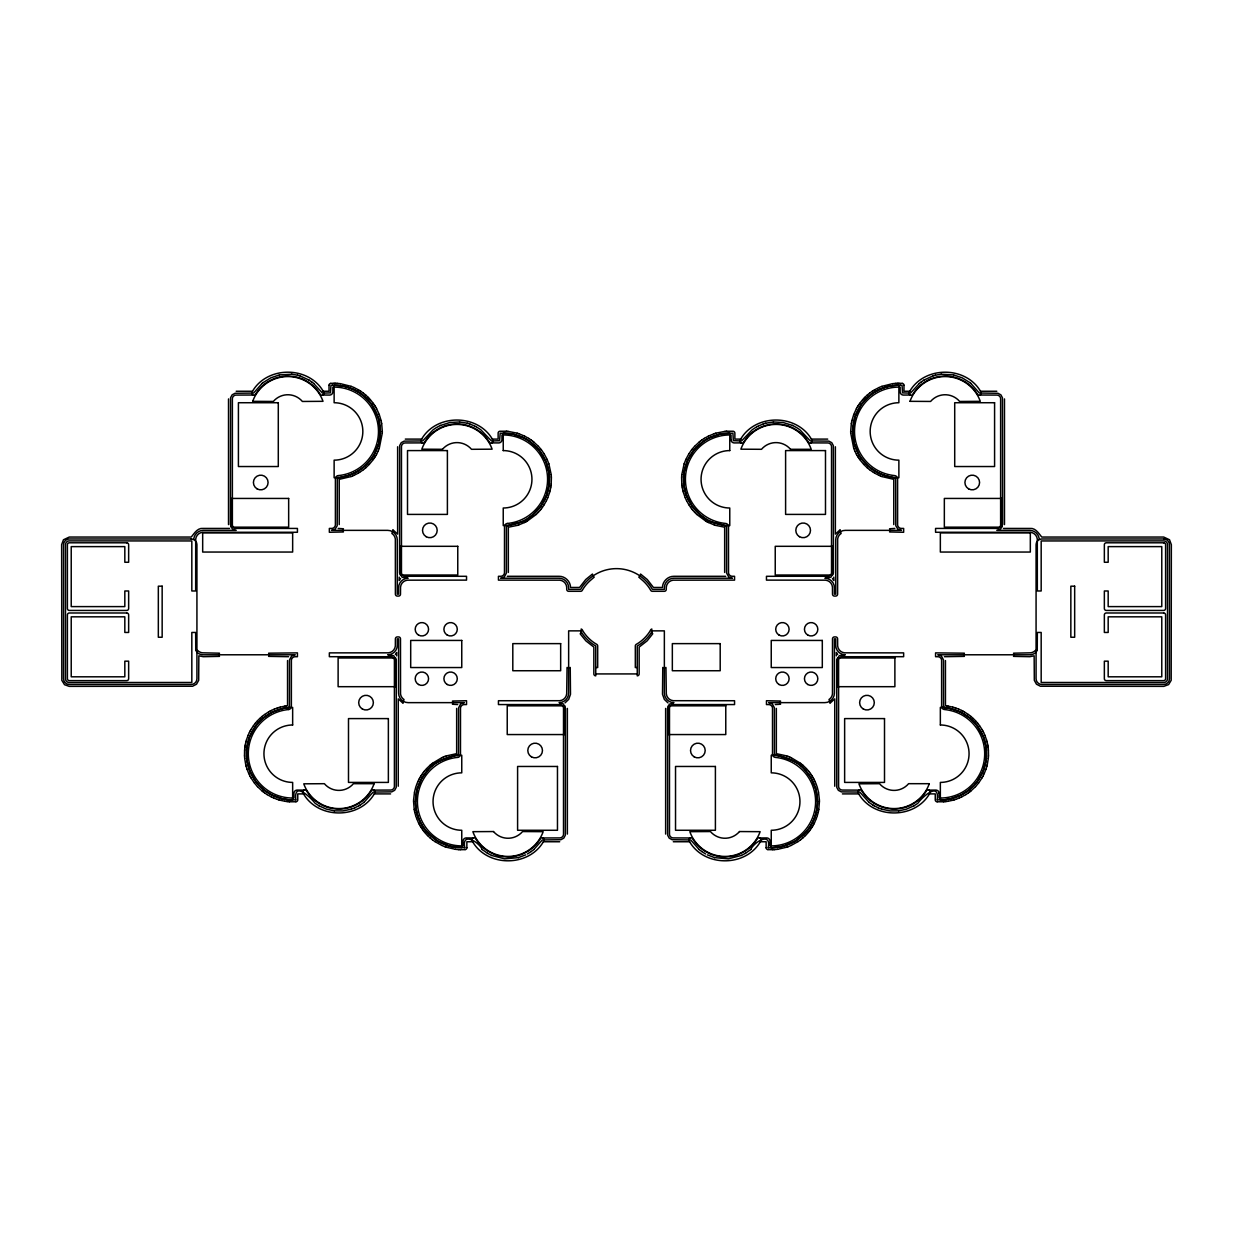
<?xml version="1.0" encoding="UTF-8"?>
<svg xmlns="http://www.w3.org/2000/svg" width="1233" height="1233" viewBox="0 0 1233 1233"><rect width="100%" height="100%" fill="white"/><g stroke="black" fill="none" stroke-linecap="round" stroke-linejoin="round"><path stroke-width="1.5" d="M380.396 431.458L378.824 443.402L374.2 454.561M382.276 432.983L382.307 431.488M413.579 801.512L413.594 800.017M415.49 801.542L417.062 789.598L421.686 778.439M681.618 477.772L681.818 483.983M783.202 846.254L771.257 847.826L771.241 830.271A28.713 28.713 0 0 0 799.955 801.558A28.713 28.713 0 0 0 771.241 772.844L771.241 755.29A46.268 46.268 0 0 1 817.51 801.558C817.541 813.179 812.979 824.723 805.026 833.169M819.421 801.604L818.789 809.357M850.693 431.396L851.325 423.643M900.367 385.205L898.888 385.174L898.872 402.729A28.713 28.713 0 0 0 870.159 431.442A28.713 28.713 0 0 0 898.872 460.156L898.872 477.71A46.268 46.268 0 0 1 852.604 431.442L855.055 416.584L861.266 404.501M988.496 755.228L988.419 750.589M329.026 385.328L329.026 391.246L323.185 391.246M466.86 847.765L466.86 841.754L472.701 841.754M244.581 750.589L244.504 755.228M382.276 433.06L379.24 448.38M413.61 799.94L414.488 792.202M681.618 477.68L681.695 476.2M988.419 756.8L988.496 755.32M244.581 750.512L244.704 749.017M551.182 483.983L551.382 477.772M681.695 476.108L681.818 474.628M988.296 758.372L988.419 756.892M244.704 748.94L244.874 747.445M550.997 485.555L551.182 484.06M681.818 474.535L684.13 463.855M683.899 473.272L683.899 485.324L686.457 495.589M986.215 759.728L986.215 747.676L983.657 737.411M988.296 758.465L987.279 764.599M244.889 747.368L245.105 745.888M550.781 487.112L550.997 485.632M683.899 473.256L687.629 460.217L693.994 449.968M986.215 759.744L983.102 771.396L977.06 781.845M245.12 745.811L245.398 744.331M550.488 488.669L550.766 487.189M851.34 423.551L851.618 422.087M818.512 810.913L818.774 809.449M245.413 744.254L245.721 742.79M414.504 792.11L415.644 787.61M550.165 490.21L550.473 488.746M851.633 422.01L851.941 420.545M818.173 812.455L818.496 810.99M245.737 742.713L246.107 741.264M549.779 491.736L550.149 490.287M851.957 420.468L853.76 414.519M818.157 812.532L817.356 815.506M986.893 766.125L987.263 764.676M246.122 741.187L246.538 739.754M549.348 493.246L549.764 491.813M986.878 766.202L985.984 769.145M246.554 739.677L248.126 735.3M415.66 787.533L416.646 784.62M549.317 493.323L547.76 497.7M817.34 815.583L816.354 818.481M249.343 737.411L246.615 749.155L246.785 759.728M546.543 495.589L549.271 483.845L549.101 473.272M684.161 463.778L685.872 459.462M985.953 769.222L984.242 773.538M249.359 737.396L255.94 725.543M379.209 448.458L378.038 451.293M416.677 784.542L417.848 781.707M546.527 495.604L540.84 506.239L532.594 515.055M853.791 414.427L856.365 408.77M816.323 818.573L814.474 822.827M248.157 735.222L249.42 732.433M547.729 497.778L546.466 500.567M377.992 451.37L376.635 454.114M417.895 781.63L418.526 780.289M685.902 459.385L688.831 453.898M984.211 773.615L982.855 776.374M249.467 732.356L250.145 731.03M546.419 500.644L544.169 504.713M418.557 780.212L419.251 778.886M813.749 824.23L814.443 822.904M375.88 455.501L376.604 454.191M250.176 730.953L250.9 729.643M419.282 778.809L420.006 777.499M856.396 408.693L857.12 407.383M812.994 825.617L813.718 824.307M982.1 777.746L982.824 776.451M374.185 454.592L371.734 458.383M375.063 456.842L375.834 455.563M250.946 729.566L253.459 725.667M420.052 777.437L420.823 776.158M421.701 778.408L427.974 769.931M857.166 407.322L857.937 406.042M812.177 826.958L812.948 825.678M982.054 777.823L978.601 782.986M374.216 458.183L375.017 456.919M544.123 504.775L542.412 507.333M420.869 776.081L421.671 774.817M688.877 453.821L691.513 450.014M857.983 405.965L858.785 404.717M811.329 828.283L812.131 827.035M373.322 459.477L374.169 458.244M421.717 774.756L422.565 773.523M858.831 404.64L859.678 403.422M810.435 829.578L811.283 828.36M371.734 458.399L365.769 465.195M373.26 459.539L369.314 464.348M253.52 725.605L255.385 723.17M541.487 508.597L542.366 507.395M422.611 773.461L423.505 772.259M859.74 403.345L862.622 399.708M861.266 404.486L867.231 397.689M809.495 830.857L810.389 829.655M255.955 725.528L257.867 723.201M540.501 509.83L541.426 508.659M423.551 772.197L424.491 771.026M691.574 449.937L692.499 448.766M808.509 832.09L809.449 830.919M976.12 783.032L977.045 781.876M978.54 783.063L975.534 786.608M255.431 723.108L257.466 720.796M540.455 509.892L538.42 512.204M692.545 448.704L694.58 446.392M694.009 449.953L694.98 448.812M424.537 770.964L426.556 768.652M807.492 833.292L808.463 832.152M975.133 784.188L976.104 783.047M257.882 723.185L263.292 717.945M694.996 448.797L704.058 440.844M862.668 399.646L863.686 398.536M806.444 834.464L807.445 833.354M975.118 784.203L968.521 790.399L960.815 795.193M369.268 464.409L365.924 467.631M257.512 720.735L259.685 718.562M538.374 512.265L536.201 514.438M694.626 446.346L699.173 442.092M426.618 768.591L429.963 765.369M427.99 769.916C435.172 759.99 448.982 758.187 458.568 754.226L458.599 707.804L460.633 703.966L464.317 702.64L408.154 702.64A9.571 9.571 0 0 1 398.583 693.069L398.583 638.833L397.303 638.833L397.303 645.213A9.571 9.571 0 0 1 387.732 654.785L393.774 655.74L396.317 659.994L396.24 787.332L394.683 790.276L391.755 791.863L373.183 792.079L364.228 802.067M863.732 398.475L864.78 397.411M805.01 833.184L795.686 840.844M805.349 835.589L806.382 834.525M975.488 786.654L970.941 790.908M864.826 397.35L867.076 395.254M805.288 835.65L803.037 837.746M365.754 465.211L362.302 468.139M259.747 718.5L262.059 716.481M536.139 514.5L527.354 521.004M867.246 397.673L870.698 394.745M1036.074 652.334L1035.751 652.611A9.571 9.571 0 0 1 1029.694 654.785L937.774 654.785L941.457 656.11L943.507 659.932L943.538 706.37L944.879 707.65M262.059 383.494L253.597 393.05L235.087 393.265L232.143 394.822L230.556 397.75L230.432 524.626L232.143 528.695L236.197 530.36L203.306 530.36A9.571 9.571 0 0 0 193.781 538.991L193.381 539.407M919.325 383.494L910.493 393.142L902.525 392.865L902.063 385.328L900.398 385.205M533.827 849.506L542.289 839.95L560.861 839.719L563.789 838.132L565.346 835.188L565.454 708.405L563.373 703.966L559.073 702.64A9.571 9.571 0 0 0 568.644 693.069L568.644 630.864L580.635 630.864L582.007 633.161A41.475 41.475 0 0 0 593.458 644.612L595.755 645.984L595.755 675.838A1.911 1.911 0 0 1 593.844 673.927L593.844 647.078L585.891 640.867L580.188 633.854A4.146 4.146 0 0 0 581.175 629.277L581.159 629.015A1.911 1.911 0 0 1 582.269 629.878L583.61 632.097A39.564 39.564 0 0 0 594.522 643.01L596.741 644.35A1.911 1.911 0 0 1 597.681 645.984L597.681 667.546L595.755 667.546M750.789 849.506C753.779 842.262 771.611 831.165 768.205 847.718M365.862 467.692L363.488 469.634M430.024 765.308L432.398 763.366M867.138 395.192L869.512 393.25M802.976 837.808L800.602 839.75M262.074 383.478L263.061 382.662M919.34 383.478L921.375 381.86M533.812 849.522L531.253 851.525M750.774 849.522L745.487 853.313M364.213 802.082L362.672 803.284M262.12 716.435L264.556 714.554M263.307 717.93L272.185 712.212L282.141 708.651M532.579 515.07L528.942 517.768M699.234 442.031L700.406 441.106M969.708 791.894L970.88 790.97M263.076 382.646L270.813 377.837L279.444 374.909M433.199 429.716L422.688 440.921L404.193 441.121L401.249 442.678L399.662 445.606L399.569 573.006L402.112 577.26L408.154 578.215A9.571 9.571 0 0 0 398.583 587.787L398.583 594.167L397.303 594.167L397.303 539.931A9.571 9.571 0 0 0 387.732 530.36L331.554 530.36L335.237 529.034L337.21 525.705L337.333 478.651L341.649 477.094M752.269 429.716L741.511 440.982L733.327 440.643L732.926 433.153L720.75 433.924L709.314 437.807M917.845 803.284C921.729 797.597 939.854 780.736 937.157 799.816M362.286 468.155L355.952 472.239M363.427 469.696L359.604 472.331M700.467 441.06L701.669 440.166M869.573 393.204L872.07 391.416M870.714 394.73L874.428 392.156M432.459 763.304L441.83 757.694M832.475 578.462L833.785 580.573L833.785 577.136M837.639 654.538L836.328 652.427L836.328 655.864M800.541 839.796L798.044 841.584M968.444 792.834L969.647 791.94M921.375 381.86L924.072 380.026M433.739 429.331L436.467 427.543M752.808 429.331L756.091 427.219M362.148 803.669L359.974 805.118M531.238 851.525L527.4 853.96M917.306 803.669L914.023 805.781M264.617 714.508L268.532 711.996M701.731 440.119L704.29 438.409M968.383 792.881L965.824 794.591M528.926 517.783C522.977 523.717 512.389 522.746 506.424 526.63L506.393 573.068L504.343 576.89L500.69 578.215L559.073 578.215A9.571 9.571 0 0 1 568.644 587.787L568.644 589.374L580.635 589.374L582.007 587.078A41.475 41.475 0 0 1 650.993 587.078L652.365 589.374L664.356 589.374L664.356 587.787A9.571 9.571 0 0 1 673.927 578.215L732.34 578.215L728.657 576.89L726.607 573.068L726.576 526.63C720.611 522.761 710.023 523.701 704.074 517.783M704.074 440.828L709.299 437.807M872.132 391.354L873.396 390.553M797.982 841.646L791.17 845.422M924.072 380.026L932.934 375.926M359.974 805.118L358.865 805.781M358.248 473.148L359.543 472.378M704.367 438.362L708.42 436.112M873.457 390.507L874.752 389.736M874.444 392.156L875.723 391.385M565.022 702.887L568.675 699.373L570.494 694.287L570.232 667.469A4.146 4.146 0 0 1 567.057 667.469L566.687 693.825A7.66 7.66 0 0 1 559.813 700.698L498.44 700.729L498.44 704.567L560.075 704.582A3.822 3.822 0 0 1 563.512 708.019L563.512 834.479A3.822 3.822 0 0 1 560.075 837.916L542.998 837.978M794.391 841.615L795.67 840.844M965.747 794.638L961.694 796.888M745.487 853.313L741.449 855.425M437.037 427.219L440.505 425.431M358.849 805.781L354.78 807.831M914.023 805.781L906.286 809.218L898.641 810.867M358.187 473.195L354.056 475.306M525.982 521.775L527.292 521.05M268.594 711.95L269.904 711.225M874.814 389.705L878.944 387.578M875.754 391.37L877.048 390.645M794.376 841.63L783.232 846.239M756.661 426.895L757.802 426.279M354.595 472.933L355.936 472.254M524.58 522.499L525.905 521.806M877.064 390.645L878.405 389.952M269.981 711.194L271.306 710.501M758.403 425.986L763.212 423.982M525.659 854.87L518.353 857.629M354.58 472.948L349.016 475.244M524.503 522.53L518.754 524.904M708.497 436.081L714.246 433.692M878.42 389.952L883.984 387.64M271.383 710.47L274.173 709.206M1039.619 539.407L1039.219 538.991A9.571 9.571 0 0 0 1029.694 530.36L996.803 530.36L1000.857 528.695L1002.568 524.626L1002.46 397.812L1000.903 394.868L997.975 393.281L979.295 393.003L970.941 383.494M960.8 795.193L950.859 798.753M961.617 796.919L958.827 798.198M440.52 425.431L449.829 422.518L459.57 421.963M741.434 855.44L728.241 858.846L714.662 857.629M322.846 395.022L329.75 395.069A3.237 3.237 0 0 0 332.848 391.878L332.848 387.116L334.128 387.1A44.342 44.342 0 0 1 378.423 429.269A44.342 44.342 0 0 1 338.474 475.584M352.607 475.938L353.979 475.337M491.952 442.878L498.856 442.924A3.237 3.237 0 0 0 501.954 439.734L501.954 434.972L503.234 434.956A44.342 44.342 0 0 1 547.529 477.125A44.342 44.342 0 0 1 507.58 523.439M879.021 387.547L881.857 386.361M811.021 442.878L828.098 442.955A3.822 3.822 0 0 1 831.535 446.377L831.535 572.852A3.822 3.822 0 0 1 828.098 576.273L766.464 576.304L766.464 580.126L825.601 580.173A7.66 7.66 0 0 1 832.46 587.031L832.506 594.167A1.911 1.911 0 0 0 834.417 596.078L835.697 596.078A1.911 1.911 0 0 0 837.608 594.167L837.654 539.175A7.66 7.66 0 0 1 841.014 533.565L841.137 533.149A4.146 4.146 0 0 1 840.166 529.743L835.373 534.105L835.373 446.778M980.112 395.022L997.204 395.084A3.822 3.822 0 0 1 1000.626 398.521L1000.626 524.981A3.822 3.822 0 0 1 997.204 528.418L935.57 528.433L935.57 532.271L1030.434 532.302A7.66 7.66 0 0 1 1037.307 539.175L1037.338 590.977L1041.176 590.977L1041.176 540.948L1164.06 540.902A3.822 3.822 0 0 1 1167.497 544.339L1167.497 679.09A3.822 3.822 0 0 1 1164.06 682.527L1041.176 682.481L1041.176 632.452L1037.338 632.452L1037.246 650.839A1.911 1.911 0 0 0 1034.78 650.916L1034.549 651.132A7.66 7.66 0 0 1 1030.434 652.827L1013.526 653.197A4.146 4.146 0 0 1 1013.526 656.372L1029.786 656.696L1034.148 655.802L1034.317 680.308L1036.46 684.192L1040.405 686.242L1163.782 686.365L1168.622 684.577L1171.18 680.308L1171.35 544.709L1169.547 539.777L1163.69 537.049L1041.808 537.049C1039.142 534.197 1035.797 527.616 1029.786 528.448L1003.446 528.433M303.934 790.122L297.122 790.076A3.237 3.237 0 0 0 293.932 793.266L293.932 798.028L292.653 798.044A44.342 44.342 0 0 1 248.357 755.875A44.342 44.342 0 0 1 288.306 709.561M441.907 757.663L443.279 757.062M473.04 837.978L466.12 837.931A3.237 3.237 0 0 0 463.038 841.122L463.038 845.884L461.759 845.9A44.342 44.342 0 0 1 417.463 803.731A44.342 44.342 0 0 1 457.412 757.416M690.002 837.978L672.925 837.916A3.822 3.822 0 0 1 669.488 834.479L669.488 708.019A3.822 3.822 0 0 1 672.925 704.582L734.56 704.567L734.56 700.729L673.187 700.698A7.66 7.66 0 0 1 666.313 693.825L665.943 667.469A4.146 4.146 0 0 1 662.768 667.469L662.506 694.287L664.325 699.373L667.978 702.887M859.108 790.122L842.016 790.045A3.822 3.822 0 0 1 838.594 786.623L838.594 660.148A3.822 3.822 0 0 1 842.016 656.727L903.65 656.696L903.65 652.874L844.513 652.827A7.66 7.66 0 0 1 837.654 645.969L837.608 638.833A1.911 1.911 0 0 0 835.697 636.922L834.417 636.922A1.911 1.911 0 0 0 832.506 638.833L832.46 693.825A7.66 7.66 0 0 1 829.1 699.435L828.977 699.851A4.146 4.146 0 0 1 829.948 703.257L834.741 698.895L834.741 786.222M791.093 845.453L788.257 846.639M354.78 807.846L351.128 809.218M351.143 476.524L352.53 475.969M274.25 709.175L277.132 708.096M443.356 757.031L444.743 756.476M958.75 798.229L955.868 799.308M351.066 476.554L339.229 479.344L339.229 524.595M881.934 386.345L892.538 383.679M444.82 756.446L446.223 755.952M786.777 847.163L788.18 846.655M763.212 423.982L765.708 423.227M348.985 475.26L346.119 476.123M714.323 433.662L715.741 433.215M884.015 387.624L886.881 386.761M517.259 525.397L518.677 524.934M277.209 708.066L278.627 707.603M446.315 755.921L456.657 753.656L456.657 708.405M786.685 847.194L777.576 849.321M954.373 799.785L955.791 799.338M932.934 375.926L935.446 375.202M351.112 809.218L342.836 810.929L334.359 810.867M715.818 433.184L725.004 431.365M517.182 525.412L508.335 527.2L508.335 572.451M278.704 707.588L280.138 707.172M952.862 800.217L954.296 799.816M765.708 423.227L773.415 421.963M518.338 857.629L504.759 858.862L491.566 855.44M346.088 476.138L341.68 477.094M886.912 386.746L891.32 385.806M280.215 707.156L284.761 706.17M952.785 800.248L948.239 801.219M935.446 375.202L941.226 374.2M282.157 708.636L288.106 707.65M950.843 798.753L944.894 799.739M279.444 374.909L291.774 374.2M891.351 385.79L898.857 385.174A46.268 46.268 0 0 0 852.604 431.442M284.838 706.155L286.318 705.939M946.682 801.45L948.162 801.234M288.291 707.634L289.462 706.37L289.493 659.932L291.543 656.11L295.226 654.785L203.306 654.785A9.571 9.571 0 0 1 197.249 652.611L196.926 652.334M892.63 383.679L895.682 383.371M286.41 705.923L287.551 705.8L287.551 660.549M945.11 801.635L946.59 801.465M777.499 849.321L774.432 849.629M330.721 383.386L334.081 383.263M295.966 801.758L296.059 801.743A1.911 1.911 0 0 0 297.754 799.94L297.754 793.898L303.595 793.898M465.072 849.614L460.217 849.707M898.641 810.867L890.18 810.944L881.888 809.218M941.226 374.2L953.556 374.909M725.081 431.35L726.576 431.226M295.689 799.863L288.121 799.739M944.879 799.739L937.311 799.863M943.538 801.774L945.033 801.65M464.795 847.718C461.389 831.15 479.221 842.262 482.211 849.506M773.43 421.963L783.171 422.518L792.48 425.431M332.602 385.205L330.968 385.297L330.475 392.865L322.507 393.142L313.675 383.494M895.759 383.371L897.254 383.293M726.653 431.226L733.173 431.257A1.911 1.911 0 0 1 734.868 433.06L734.868 439.102L740.725 439.102M295.766 801.774L289.539 801.774M943.461 801.774L937.234 801.774M464.764 847.718L449.798 846.254M772.86 849.707L774.355 849.629M332.633 385.205L341.649 385.79M897.331 383.293L898.826 383.263M772.783 849.707L767.928 849.614M236.197 391.246L252.549 391.246M909.815 391.246L903.974 391.246L903.974 385.328M980.451 391.246L996.803 391.246M405.303 439.102L421.655 439.102M492.275 439.102L498.132 439.102L498.132 433.091A1.911 1.911 0 0 1 499.797 431.257L506.347 431.226M811.345 439.102L827.697 439.102M442.416 449.305L421.825 449.182A37.329 37.329 0 0 1 492.121 449.182L471.515 449.305A19.096 19.096 0 0 0 442.447 449.321M790.584 449.305L811.222 449.305A37.329 37.329 0 0 0 740.879 449.182L761.485 449.305A19.096 19.096 0 0 1 790.553 449.321M229.554 528.433L203.306 528.433C197.265 527.57 193.874 534.166 191.192 537.049L69.31 537.049L63.453 539.777L61.65 544.616L61.82 680.308L64.517 684.7L69.218 686.365L192.595 686.242L196.54 684.192L198.683 680.308L198.852 655.802L203.214 656.696L219.474 656.372A4.146 4.146 0 0 1 219.474 653.197L202.566 652.827A7.66 7.66 0 0 1 198.451 651.132L198.22 650.916A1.911 1.911 0 0 0 195.754 650.839L195.662 632.452L191.824 632.452L191.824 682.481L68.94 682.527A3.822 3.822 0 0 1 65.503 679.09L65.503 544.339A3.822 3.822 0 0 1 68.94 540.902L191.824 540.948L191.824 590.977L195.662 590.977L195.693 539.175A7.66 7.66 0 0 1 202.566 532.302L297.43 532.271L297.43 528.433L235.796 528.418A3.822 3.822 0 0 1 232.374 524.981L232.374 398.521A3.822 3.822 0 0 1 235.796 395.084L252.888 395.022M338.196 528.433L343.437 528.772A4.146 4.146 0 0 0 343.437 531.947L329.35 532.271L329.35 528.433L331.954 528.418A3.822 3.822 0 0 0 335.391 524.981L335.407 478.774A3.237 3.237 0 0 1 338.243 475.568M894.804 528.433L889.563 528.772A4.146 4.146 0 0 1 889.563 531.947L903.65 532.271L903.65 528.433L901.046 528.418A3.822 3.822 0 0 1 897.609 524.981L897.593 478.774A3.283 3.283 0 0 0 894.526 475.584A44.342 44.342 0 0 1 854.577 429.269A44.342 44.342 0 0 1 898.872 387.1L900.152 387.116L900.152 391.971A3.237 3.237 0 0 0 903.342 395.069L910.154 395.022M507.302 576.304L559.073 576.304C565.084 576.165 570.54 581.437 570.54 587.463L579.541 587.463L585.752 579.51L592.472 574.039A4.146 4.146 0 0 0 594.214 577.121L591.408 579.541A39.564 39.564 0 0 0 583.61 588.141L582.269 590.36A1.911 1.911 0 0 1 580.635 591.301L568.644 591.301A1.911 1.911 0 0 1 566.733 589.374L566.687 587.031A7.66 7.66 0 0 0 559.813 580.173L498.44 580.126L498.44 576.304L501.06 576.273A3.822 3.822 0 0 0 504.482 572.852L504.513 526.63A3.237 3.237 0 0 1 507.333 523.424M725.698 576.304L673.927 576.304C667.916 576.165 662.46 581.437 662.46 587.463L653.459 587.463L647.248 579.51L640.528 574.039A4.146 4.146 0 0 1 638.786 577.121L641.592 579.541A39.564 39.564 0 0 1 649.39 588.141L650.731 590.36A1.911 1.911 0 0 0 652.365 591.301L664.356 591.301A1.911 1.911 0 0 0 666.267 589.374L666.313 587.031A7.66 7.66 0 0 1 673.187 580.173L734.56 580.126L734.56 576.304L731.94 576.273A3.822 3.822 0 0 1 728.518 572.852L728.487 526.537M288.584 656.696L268.624 656.372A4.146 4.146 0 0 0 268.624 653.197L297.43 652.874L297.43 656.696L294.826 656.727A3.822 3.822 0 0 0 291.389 660.148L291.373 706.37A3.237 3.237 0 0 1 288.537 709.576M944.416 656.696L964.376 656.372A4.146 4.146 0 0 1 964.376 653.197L935.57 652.874L935.57 656.696L938.174 656.727A3.822 3.822 0 0 1 941.611 660.148L941.627 706.463M637.245 667.546L635.319 667.546L635.319 645.984A1.911 1.911 0 0 1 636.259 644.35L638.478 643.01A39.564 39.564 0 0 0 649.39 632.097L650.731 629.878A1.911 1.911 0 0 1 651.841 629.015L651.825 629.277A4.146 4.146 0 0 0 652.735 633.793L647.109 640.867L639.156 647.078L639.156 673.927A1.911 1.911 0 0 1 637.245 675.838L637.245 645.984L639.542 644.612A41.475 41.475 0 0 0 650.993 633.161L652.365 630.864L664.356 630.864L664.356 693.069A9.571 9.571 0 0 0 673.927 702.64L669.257 704.305L667.546 708.374L667.654 835.188L669.211 838.132L672.139 839.719L690.711 839.95L699.173 849.506M595.755 673.927L637.245 673.927M457.69 704.567L452.449 704.228A4.146 4.146 0 0 0 452.449 701.053L466.536 700.729L466.536 704.567L463.932 704.582A3.822 3.822 0 0 0 460.495 708.019L460.479 754.226A3.237 3.237 0 0 1 457.643 757.432M775.31 704.567L780.551 704.228A4.146 4.146 0 0 1 780.551 701.053L766.464 700.729L766.464 704.567L769.068 704.582A3.822 3.822 0 0 1 772.505 708.019L772.521 754.319M929.065 790.122L935.878 790.076A3.237 3.237 0 0 1 939.114 793.158M374.231 793.898L390.584 793.898M842.416 793.898L858.769 793.898M929.405 793.898L935.246 793.898L935.246 799.909A1.911 1.911 0 0 0 936.91 801.743L937.157 801.774M493.477 831.551L472.871 831.674A37.329 37.329 0 0 0 543.167 831.674L522.561 831.551A19.096 19.096 0 0 1 493.493 831.535M739.523 831.551L760.129 831.674A37.329 37.329 0 0 1 689.833 831.674L710.439 831.551A19.096 19.096 0 0 0 739.507 831.535M543.337 841.754L559.69 841.754M673.31 841.754L689.663 841.754M760.299 841.754L766.14 841.754L766.14 847.765M898.919 383.263L902.279 383.386M334.174 383.263L335.669 383.293M335.746 383.293L337.241 383.371M768.236 847.718L771.241 847.826A46.268 46.268 0 0 0 817.51 801.558M458.645 849.629L460.14 849.707M459.585 421.963L467.292 423.227M337.318 383.371L340.37 383.679M506.424 431.226L507.919 431.35M287.967 801.65L289.462 801.774M458.568 849.629L455.501 849.321M291.774 374.2L297.554 375.202M507.996 431.365L517.182 433.184M946.59 705.923L945.449 705.8L945.449 660.549M944.894 707.65L950.843 708.636M288.106 799.739L282.157 798.753M286.41 801.465L287.89 801.635M334.359 810.867L326.098 809.018L318.977 805.781M340.462 383.679L351.066 386.345M891.351 477.094L895.667 478.651L895.79 525.705L897.763 529.034L901.446 530.36L845.268 530.36A9.571 9.571 0 0 0 835.697 539.931L835.697 594.167L834.417 594.167L834.417 587.787A9.571 9.571 0 0 0 824.846 578.215L830.888 577.26L833.431 573.006L833.354 445.668L831.797 442.724L828.869 441.137L810.312 440.921L799.801 429.716M946.682 705.939L948.162 706.155M284.838 801.234L286.318 801.45M455.424 849.321L446.315 847.194M891.32 477.094L886.912 476.138M341.68 385.806L346.088 386.746M948.239 706.17L952.785 707.156M284.761 801.219L280.215 800.248M953.556 374.909L962.187 377.837L969.924 382.646M950.859 708.651L960.8 712.196L969.693 717.93M282.141 798.753L272.2 795.193M297.554 375.202L300.066 375.926M467.292 423.227L469.788 423.982M714.647 857.629L707.341 854.87M886.881 476.123L884.015 475.26M346.119 386.761L348.985 387.624M715.818 525.412L724.665 527.2L724.665 572.451M952.862 707.172L954.296 707.588M449.768 846.239L438.624 841.63M278.704 799.816L280.138 800.217M517.259 433.215L518.677 433.662M714.323 524.934L715.741 525.397M954.373 707.603L955.791 708.066M786.685 755.921L776.343 753.656L776.343 708.405M277.209 799.338L278.627 799.785M300.066 375.926L308.928 380.026M881.872 809.218L878.22 807.846M469.788 423.982L474.597 425.986M883.984 475.244L878.42 472.948M881.934 476.554L893.771 479.344L893.771 524.595M518.754 433.692L524.503 436.081M349.016 387.64L354.58 389.952M714.246 524.904L708.497 522.53M955.868 708.096L958.75 709.175M786.777 755.952L788.18 756.446M444.82 846.655L446.223 847.163M277.132 799.308L274.25 798.229M880.47 475.969L881.857 476.524M351.143 386.361L353.979 387.547M788.257 756.476L789.644 757.031M444.743 846.639L441.907 845.453M741.048 442.878L734.236 442.924A3.237 3.237 0 0 1 731.015 439.842M421.979 442.878L404.902 442.955A3.822 3.822 0 0 0 401.465 446.377L401.465 572.852A3.822 3.822 0 0 0 404.902 576.273L466.536 576.304L466.536 580.126L407.399 580.173A7.66 7.66 0 0 0 400.54 587.031L400.494 594.167A1.911 1.911 0 0 1 398.583 596.078L397.303 596.078A1.911 1.911 0 0 1 395.392 594.167L395.346 539.175A7.66 7.66 0 0 0 391.986 533.565L391.863 533.149A4.146 4.146 0 0 0 392.834 529.743L397.627 534.105L397.627 446.778M759.96 837.978L766.772 837.931A3.237 3.237 0 0 1 770.009 841.029L769.962 845.884L771.241 845.9A44.342 44.342 0 0 0 815.537 803.731A44.342 44.342 0 0 0 775.588 757.416A3.283 3.283 0 0 1 772.444 754.334M373.892 790.122L390.984 790.045A3.822 3.822 0 0 0 394.406 786.623L394.406 660.148A3.822 3.822 0 0 0 390.984 656.727L329.35 656.696L329.35 652.874L388.487 652.827A7.66 7.66 0 0 0 395.346 645.969L395.392 638.833A1.911 1.911 0 0 1 397.303 636.922L398.583 636.922A1.911 1.911 0 0 1 400.494 638.833L400.54 693.825A7.66 7.66 0 0 0 403.9 699.435L404.023 699.851A4.146 4.146 0 0 0 403.052 703.257L398.259 698.895L398.259 786.222M879.021 475.337L880.393 475.938M958.827 709.206L961.617 710.47M789.721 757.062L791.093 757.663M274.173 798.198L271.383 796.919M878.22 807.831L874.151 805.781M792.495 425.431L795.963 427.219M491.551 855.425L487.513 853.313M878.944 475.306L874.814 473.195M523.686 437.807L512.265 433.924L500.197 433.137L499.581 440.72L491.489 440.982L480.731 429.716M354.056 387.578L358.187 389.705M791.17 757.694L800.541 763.304M441.83 845.422L435.018 841.646M877.064 472.254L878.405 472.933M707.095 521.806L708.42 522.499M524.58 436.112L528.633 438.362M523.701 437.807L528.926 440.828M354.595 389.952L355.936 390.645M961.694 710.501L963.019 711.194M272.185 795.193L264.494 790.399L257.882 784.203M271.306 796.888L267.253 794.638M475.198 426.279L476.339 426.895M877.048 472.239L870.714 468.155M705.708 521.05L707.018 521.775M963.096 711.225L964.406 711.95M355.952 390.645L357.246 391.37M705.6 853.96L701.762 851.525M476.909 427.219L480.192 429.331M874.135 805.781L873.026 805.118M318.977 805.781L315.694 803.669M873.457 472.378L874.752 473.148M705.646 521.004L696.861 514.5M964.468 711.996L968.383 714.508M358.248 389.736L359.543 390.507M357.277 391.385L358.556 392.156M437.33 840.844L438.609 841.615M796.533 427.543L799.261 429.331M487.513 853.313L482.226 849.522M308.928 380.026L311.625 381.86M873.026 805.118L870.852 803.669M873.396 472.331L869.573 469.696M528.71 438.409L531.269 440.119M359.604 390.553L360.868 391.354M358.572 392.156L362.286 394.73M437.314 840.844L427.99 833.184M267.176 794.591L264.617 792.881M704.058 517.768L700.421 515.07M528.942 440.844L538.004 448.797M360.93 391.416L363.427 393.204M434.956 841.584L432.459 839.796M701.747 851.525L699.188 849.522M968.444 714.554L970.88 716.435M531.331 440.166L532.533 441.06M400.525 578.462L399.215 580.573L399.215 577.136M395.361 654.538L396.672 652.427L396.672 655.864M263.353 791.94L264.556 792.834M311.625 381.86L313.66 383.478M870.328 803.284L868.787 802.082M315.155 803.284C310.886 797.89 293.485 780.381 295.843 799.816M870.698 468.139L867.246 465.211M869.512 469.634L867.138 467.692M532.594 441.106L533.766 442.031M363.488 393.25L365.862 395.192M362.302 394.745L365.754 397.673M800.602 763.366L802.976 765.308M432.398 839.75L430.024 837.808M262.12 790.97L263.292 791.894M969.939 382.662L970.926 383.478M868.772 802.067L859.817 792.079L841.307 791.879L838.363 790.322L836.775 787.394L836.683 659.994L839.226 655.74L845.268 654.785A9.571 9.571 0 0 1 835.697 645.213L835.697 638.833L834.417 638.833L834.417 693.069A9.571 9.571 0 0 1 824.846 702.64L768.683 702.64L772.367 703.966L774.401 707.804L774.432 754.226C784.018 758.187 797.828 759.99 805.01 769.916M970.941 716.481L973.253 718.5M969.708 717.945L975.118 723.185M700.406 515.055L692.175 506.254L686.473 495.604M533.827 442.092L538.374 446.346M262.059 790.908L257.512 786.654M867.076 467.631L863.732 464.409M803.037 765.369L806.382 768.591M365.924 395.254L368.174 397.35M429.963 837.746L427.712 835.65M867.231 465.195L861.266 458.399M973.315 718.562L975.488 720.735M696.799 514.438L694.626 512.265M365.769 397.689L371.734 404.486M368.22 397.411L369.268 398.475M426.618 834.525L427.651 835.589M863.686 464.348L859.74 459.539M975.534 720.796L977.569 723.108M694.58 512.204L692.545 509.892M538.42 446.392L540.455 448.704M806.444 768.652L808.463 770.964M805.026 769.931L811.299 778.408M369.314 398.536L370.332 399.646M427.974 833.169C420.021 824.723 415.459 813.179 415.49 801.573A46.268 46.268 0 0 1 461.759 755.29L461.759 772.844A28.713 28.713 0 0 0 433.045 801.558A28.713 28.713 0 0 0 461.759 830.271L461.759 847.826A46.268 46.268 0 0 1 415.49 801.558M425.555 833.354L426.556 834.464M257.466 786.608L254.46 783.063M975.133 723.201L977.045 725.528M538.02 448.812L538.991 449.953M370.378 399.708L373.26 403.345M424.537 832.152L425.508 833.292M256.896 783.047L257.867 784.188M977.615 723.17L979.48 725.605M691.574 508.659L692.499 509.83M808.509 771.026L809.449 772.197M540.501 448.766L541.426 449.937M539.006 449.968L545.972 461.589L549.101 473.256M423.551 830.919L424.491 832.09M255.955 781.876L256.88 783.032M977.06 725.543L983.641 737.396M690.634 507.395L691.513 508.597M809.495 772.259L810.389 773.461M541.487 450.014L544.123 453.821M422.611 829.655L423.505 830.857M255.94 781.845L249.914 771.411L246.785 759.744M254.399 782.986L250.946 777.823M861.266 458.383L858.815 454.592M858.831 458.244L859.678 459.477M979.541 725.667L982.054 729.566M690.588 507.333L688.877 504.775M810.435 773.523L811.283 774.756M373.322 403.422L374.169 404.64M371.734 404.501L378.392 418.002L380.396 431.427A46.268 46.268 0 0 1 334.128 477.71L334.128 460.156A28.713 28.713 0 0 0 362.841 431.442A28.713 28.713 0 0 0 334.128 402.729L334.128 385.174A46.268 46.268 0 0 1 380.396 431.442M421.717 828.36L422.565 829.578M857.983 456.919L858.785 458.183M811.329 774.817L812.131 776.081M374.216 404.717L375.017 405.965M420.869 827.035L421.671 828.283M857.166 455.563L857.937 456.842M688.831 504.713L686.581 500.644M812.177 776.158L812.948 777.437M544.169 453.898L547.098 459.385M375.063 406.042L375.834 407.322M420.052 825.678L420.823 826.958M858.8 454.561L854.192 443.433L852.604 431.458M856.396 454.191L857.12 455.501M982.1 729.643L982.824 730.953M812.994 777.499L813.718 778.809M811.314 778.439L815.938 789.567L817.51 801.542M375.88 407.383L376.604 408.693M419.282 824.307L420.006 825.617M250.176 776.451L250.9 777.746M856.365 454.114L855.008 451.37M982.855 731.03L983.533 732.356M813.749 778.886L814.443 780.212M376.635 408.77L379.209 414.427M418.557 822.904L419.251 824.23M250.145 776.374L248.789 773.615M983.58 732.433L984.843 735.222M686.534 500.567L685.271 497.778M814.474 780.289L815.105 781.63M418.526 822.827L416.677 818.573M854.962 451.293L853.791 448.458M815.152 781.707L816.323 784.542M547.128 459.462L548.839 463.778M248.758 773.538L247.047 769.222M984.874 735.3L986.446 739.677M685.24 497.7L683.683 493.323M853.76 448.38L850.724 433.06M816.354 784.62L817.34 787.533M379.24 414.519L381.043 420.468M416.646 818.481L415.66 815.583M548.87 463.855L551.182 474.535M247.016 769.145L246.122 766.202M986.462 739.754L986.878 741.187M817.356 787.61L818.496 792.11M683.236 491.813L683.652 493.246M415.644 815.506L414.843 812.532M986.893 741.264L987.263 742.713M682.851 490.287L683.221 491.736M245.737 764.676L246.107 766.125M987.279 742.79L987.587 744.254M682.527 488.746L682.835 490.21M381.059 420.545L381.367 422.01M414.504 810.99L414.827 812.455M245.721 764.599L244.704 758.465M987.602 744.331L987.88 745.811M818.512 792.202L819.39 799.94M682.234 487.189L682.512 488.669M381.382 422.087L381.66 423.551M414.226 809.449L414.488 810.913M987.895 745.888L988.111 747.368M682.003 485.632L682.219 487.112M381.675 423.643L382.307 431.396M414.211 809.357L413.579 801.604M988.126 747.445L988.296 748.94M681.818 484.06L682.003 485.555M988.296 749.017L988.419 750.512M551.182 474.628L551.305 476.108M244.581 756.892L244.704 758.372M551.305 476.2L551.382 477.68M244.504 755.32L244.581 756.8M939.068 793.173L939.068 798.028L940.347 798.044A44.342 44.342 0 0 0 984.643 755.875A44.342 44.342 0 0 0 944.694 709.561A3.283 3.283 0 0 1 941.55 706.463M731.046 439.734L731.046 434.972L729.766 434.956A44.342 44.342 0 0 0 685.471 477.125A44.342 44.342 0 0 0 725.42 523.439A3.283 3.283 0 0 1 728.564 526.537M850.693 431.488L850.724 432.983M819.406 800.017L819.421 801.512M1004.479 398.922L1004.479 524.595M665.635 708.405L665.635 834.078M567.365 708.405L567.365 834.078M228.521 398.922L228.521 524.595M977.445 394.252A37.822 37.822 0 0 0 912.821 394.252A2.081 2.081 0 0 1 909.969 394.914A2.081 2.081 0 0 1 909.307 392.063C923.871 365.584 966.395 365.584 980.959 392.063A2.081 2.081 0 0 1 980.297 394.914A2.081 2.081 0 0 1 977.445 394.252M255.555 394.252A37.822 37.822 0 0 1 320.179 394.252A2.081 2.081 0 0 0 323.031 394.914A2.081 2.081 0 0 0 323.693 392.063C309.129 365.554 266.605 365.584 252.041 392.063A2.081 2.081 0 0 0 252.703 394.914A2.081 2.081 0 0 0 255.555 394.252M767.805 849.599A1.911 1.911 0 0 1 766.14 847.795M902.309 383.401A1.911 1.911 0 0 1 903.974 385.205M329.026 385.205A1.911 1.911 0 0 1 330.691 383.401M466.86 847.795A1.911 1.911 0 0 1 465.195 849.599M252.719 401.326L273.325 401.449A19.096 19.096 0 0 1 302.393 401.465L323.015 401.326A37.329 37.329 0 0 0 252.719 401.326M374.108 783.695L374.061 783.818A37.329 37.329 0 0 1 303.765 783.818L324.371 783.695A19.096 19.096 0 0 0 353.439 783.679L374.108 783.695M909.985 401.326L930.591 401.449A19.096 19.096 0 0 1 959.659 401.465L980.281 401.326A37.329 37.329 0 0 0 909.985 401.326M929.281 783.695L929.235 783.818A37.329 37.329 0 0 1 858.939 783.818L879.53 783.695A19.096 19.096 0 0 0 908.613 783.679L929.281 783.695M421.501 439.333L421.147 439.919A2.081 2.081 0 0 0 421.809 442.77A2.081 2.081 0 0 0 424.661 442.108A37.822 37.822 0 0 1 489.285 442.108A2.081 2.081 0 0 0 492.137 442.77A2.081 2.081 0 0 0 492.799 439.919C478.358 413.733 436.405 413.317 421.516 439.302M374.74 793.081C360.175 819.575 317.652 819.544 303.087 793.081A2.081 2.081 0 0 1 303.75 790.23A2.081 2.081 0 0 1 306.616 790.892A37.822 37.822 0 0 0 371.225 790.892A2.081 2.081 0 0 1 374.077 790.23A2.081 2.081 0 0 1 374.74 793.081M740.571 439.333L740.201 439.919A2.081 2.081 0 0 0 740.863 442.77A2.081 2.081 0 0 0 743.73 442.108A37.822 37.822 0 0 1 808.339 442.108A2.081 2.081 0 0 0 811.191 442.77A2.081 2.081 0 0 0 811.853 439.919C797.427 413.687 755.475 413.363 740.586 439.302M543.845 840.937C529.281 867.415 486.758 867.446 472.193 840.937A2.081 2.081 0 0 1 472.856 838.086A2.081 2.081 0 0 1 475.707 838.748A37.822 37.822 0 0 0 540.331 838.748A2.081 2.081 0 0 1 543.183 838.086A2.081 2.081 0 0 1 543.845 840.937M760.807 840.937C746.242 867.446 703.719 867.415 689.155 840.937A2.081 2.081 0 0 1 689.817 838.086A2.081 2.081 0 0 1 692.684 838.748A37.822 37.822 0 0 0 757.293 838.748A2.081 2.081 0 0 1 760.144 838.086A2.081 2.081 0 0 1 760.807 840.937M929.913 793.081C915.348 819.544 872.825 819.575 858.26 793.081A2.081 2.081 0 0 1 858.923 790.23A2.081 2.081 0 0 1 861.775 790.892A37.822 37.822 0 0 0 926.399 790.892A2.081 2.081 0 0 1 929.25 790.23A2.081 2.081 0 0 1 929.913 793.081M278.288 402.729L238.416 402.729L238.416 466.536L278.288 466.536L278.288 402.729M994.584 402.729L954.712 402.729L954.712 466.536L994.584 466.536L994.584 402.729M447.394 450.584L407.506 450.584L407.506 514.408L447.394 514.408L447.394 450.584M825.494 450.584L785.606 450.584L785.606 514.408L825.494 514.408L825.494 450.584M288.661 498.44L231.234 498.44L231.234 527.169L288.661 527.169L288.661 498.44M1001.766 498.44L944.339 498.44L944.339 527.169L1001.766 527.169L1001.766 498.44M292.653 532.903L202.674 532.903L202.674 552.045L292.653 552.045L292.653 532.903M1030.326 532.903L940.347 532.903L940.347 552.045L1030.326 552.045L1030.326 532.903M191.192 538.975L69.31 538.975A5.749 5.749 0 0 0 63.561 544.709L63.561 678.72A5.749 5.749 0 0 0 69.31 684.454L191.192 684.454A5.749 5.749 0 0 0 196.926 678.72L196.926 544.709A5.749 5.749 0 0 0 191.192 538.975M1163.69 538.975L1041.808 538.975A5.749 5.749 0 0 0 1036.074 544.709L1036.074 678.72A5.749 5.749 0 0 0 1041.808 684.454L1163.69 684.454A5.749 5.749 0 0 0 1169.439 678.72L1169.439 544.709A5.749 5.749 0 0 0 1163.69 538.975M126.737 542.797L69.31 542.797A1.911 1.911 0 0 0 67.399 544.709L67.399 608.516A1.911 1.911 0 0 0 69.31 610.443L126.737 610.443A1.911 1.911 0 0 0 128.648 608.516L128.648 590.977L124.826 590.977L124.826 606.605L71.221 606.605L71.221 546.62L124.826 546.62L124.826 562.263L128.648 562.263L128.648 544.709A1.911 1.911 0 0 0 126.737 542.797M1163.69 542.797L1106.263 542.797A1.911 1.911 0 0 0 1104.352 544.709L1104.352 562.263L1108.174 562.263L1108.174 546.62L1161.779 546.62L1161.779 606.605L1108.174 606.605L1108.174 590.977L1104.352 590.977L1104.352 608.516A1.911 1.911 0 0 0 1106.263 610.443L1163.69 610.443A1.911 1.911 0 0 0 1165.601 608.516L1165.601 544.709A1.911 1.911 0 0 0 1163.69 542.797M457.767 546.311L400.34 546.311L400.34 575.025L457.767 575.025L457.767 546.311M832.66 546.311L775.233 546.311L775.233 575.025L832.66 575.025L832.66 546.311M162.155 586.184L158.333 586.184L158.333 637.245L162.155 637.245L162.155 586.184M1074.667 586.184L1070.845 586.184L1070.845 637.245L1074.667 637.245L1074.667 586.184M126.737 612.986L69.31 612.986A1.911 1.911 0 0 0 67.399 614.897L67.399 678.72A1.911 1.911 0 0 0 69.31 680.631L126.737 680.631A1.911 1.911 0 0 0 128.648 678.72L128.648 661.165L124.826 661.165L124.826 676.809L71.221 676.809L71.221 616.824L124.826 616.824L124.826 632.452L128.648 632.452L128.648 614.897A1.911 1.911 0 0 0 126.737 612.986M1163.69 612.986L1106.263 612.986A1.911 1.911 0 0 0 1104.352 614.897L1104.352 632.452L1108.174 632.452L1108.174 616.824L1161.779 616.824L1161.779 676.809L1108.174 676.809L1108.174 661.165L1104.352 661.165L1104.352 678.72A1.911 1.911 0 0 0 1106.263 680.631L1163.69 680.631A1.911 1.911 0 0 0 1165.601 678.72L1165.601 614.897A1.911 1.911 0 0 0 1163.69 612.986M461.759 640.436L410.697 640.436L410.697 667.546L461.759 667.546L461.759 640.436M822.303 640.436L771.241 640.436L771.241 667.546L822.303 667.546L822.303 640.436M560.661 643.626L512.805 643.626L512.805 670.737L560.661 670.737L560.661 643.626M720.195 643.626L672.339 643.626L672.339 670.737L720.195 670.737L720.195 643.626M395.546 657.975L338.119 657.975L338.119 686.689L395.546 686.689L395.546 657.975M894.881 657.975L837.454 657.975L837.454 686.689L894.881 686.689L894.881 657.975M564.652 705.831L507.225 705.831L507.225 734.56L564.652 734.56L564.652 705.831M725.775 705.831L668.348 705.831L668.348 734.56L725.775 734.56L725.775 705.831M388.364 718.592L348.492 718.592L348.492 782.416L388.364 782.416L388.364 718.592M884.508 718.592L844.636 718.592L844.636 782.416L884.508 782.416L884.508 718.592M557.47 766.464L517.598 766.464L517.598 830.271L557.47 830.271L557.47 766.464M715.402 766.464L675.53 766.464L675.53 830.271L715.402 830.271L715.402 766.464M940.347 724.989L940.347 707.434A46.268 46.268 0 0 1 986.616 753.702A46.268 46.268 0 0 1 940.347 799.955L940.347 782.416A28.713 28.713 0 0 0 969.061 753.702A28.713 28.713 0 0 0 940.347 724.989M729.766 450.584L729.766 433.045A46.268 46.268 0 0 0 683.498 479.298A46.268 46.268 0 0 0 729.766 525.566L729.766 508.011A28.713 28.713 0 0 1 701.053 479.298A28.713 28.713 0 0 1 729.766 450.584M503.234 450.584L503.234 433.045A46.268 46.268 0 0 1 549.502 479.298A46.268 46.268 0 0 1 503.234 525.566L503.234 508.011A28.713 28.713 0 0 0 531.947 479.298A28.713 28.713 0 0 0 503.234 450.584M292.653 724.989L292.653 707.434A46.268 46.268 0 0 0 246.384 753.702A46.268 46.268 0 0 0 292.653 799.955L292.653 782.416A28.713 28.713 0 0 1 263.939 753.702A28.713 28.713 0 0 1 292.653 724.989M807.785 635.072A6.704 6.704 0 0 0 817.833 629.262A6.704 6.704 0 0 0 807.785 623.466A6.704 6.704 0 0 0 807.785 635.072M807.785 684.515A6.704 6.704 0 0 0 817.833 678.72A6.704 6.704 0 0 0 807.785 672.91A6.704 6.704 0 0 0 807.785 684.515M779.056 635.072A6.704 6.704 0 0 0 789.12 629.262A6.704 6.704 0 0 0 779.056 623.466A6.704 6.704 0 0 0 779.056 635.072M779.056 684.515A6.704 6.704 0 0 0 789.12 678.72A6.704 6.704 0 0 0 779.056 672.91A6.704 6.704 0 0 0 779.056 684.515M447.24 635.072A6.704 6.704 0 0 0 457.289 629.262A6.704 6.704 0 0 0 447.24 623.466A6.704 6.704 0 0 0 447.24 635.072M447.24 684.515A6.704 6.704 0 0 0 457.289 678.72A6.704 6.704 0 0 0 447.24 672.91A6.704 6.704 0 0 0 447.24 684.515M418.526 635.072A6.704 6.704 0 0 0 428.575 629.262A6.704 6.704 0 0 0 418.526 623.466A6.704 6.704 0 0 0 418.526 635.072M418.526 684.515A6.704 6.704 0 0 0 428.575 678.72A6.704 6.704 0 0 0 418.526 672.91A6.704 6.704 0 0 0 418.526 684.515M694.194 756.862A7.336 7.336 0 0 0 705.199 750.512A7.336 7.336 0 0 0 694.194 744.146A7.336 7.336 0 0 0 694.194 756.862M863.3 709.006A7.336 7.336 0 0 0 874.305 702.64A7.336 7.336 0 0 0 863.3 696.291A7.336 7.336 0 0 0 863.3 709.006M799.477 536.709A7.336 7.336 0 0 0 810.497 530.36A7.336 7.336 0 0 0 799.477 523.994A7.336 7.336 0 0 0 799.477 536.709M968.583 488.854A7.336 7.336 0 0 0 979.588 482.488A7.336 7.336 0 0 0 968.583 476.138A7.336 7.336 0 0 0 968.583 488.854M531.469 756.862A7.336 7.336 0 0 0 542.474 750.512A7.336 7.336 0 0 0 531.469 744.146A7.336 7.336 0 0 0 531.469 756.862M362.363 709.006A7.336 7.336 0 0 0 373.368 702.64A7.336 7.336 0 0 0 362.363 696.291A7.336 7.336 0 0 0 362.363 709.006M426.186 536.709A7.336 7.336 0 0 0 437.191 530.36A7.336 7.336 0 0 0 426.186 523.994A7.336 7.336 0 0 0 426.186 536.709M257.081 488.854A7.336 7.336 0 0 0 268.085 482.488A7.336 7.336 0 0 0 257.081 476.138A7.336 7.336 0 0 0 257.081 488.854"/></g></svg>
